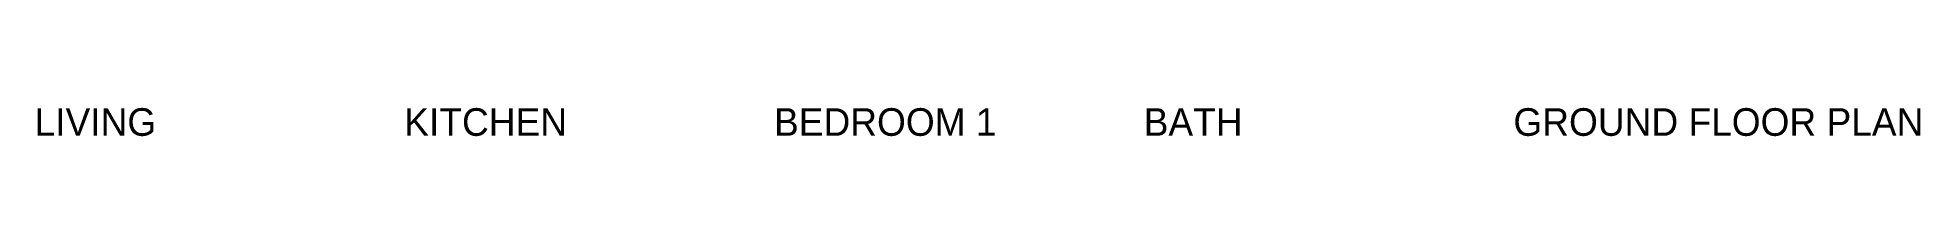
# Model space of a CAD drawing. Header units: millimetres. Extents: x 33 to 20403, y -4 to 304.
import ezdxf

# ---------------------------------------------------------------- set-up
doc = ezdxf.new("R2010")
doc.units = ezdxf.units.MM
doc.layers.add('A-ANNO-TEXT', color=2, linetype='Continuous')

msp = doc.modelspace()

# ---------------------------------------------------------------- texts
at = {"layer": 'A-ANNO-TEXT'}
for s, p in [('LIVING', (0, 0)), ('KITCHEN', (4000, 0)), ('BEDROOM 1', (8000, 0)), ('BATH', (12000, 0)), ('GROUND FLOOR PLAN', (16000, 0))]:
    msp.add_text(s, height=300, dxfattribs=at).set_placement(p)

doc.saveas('drawing.dxf')
